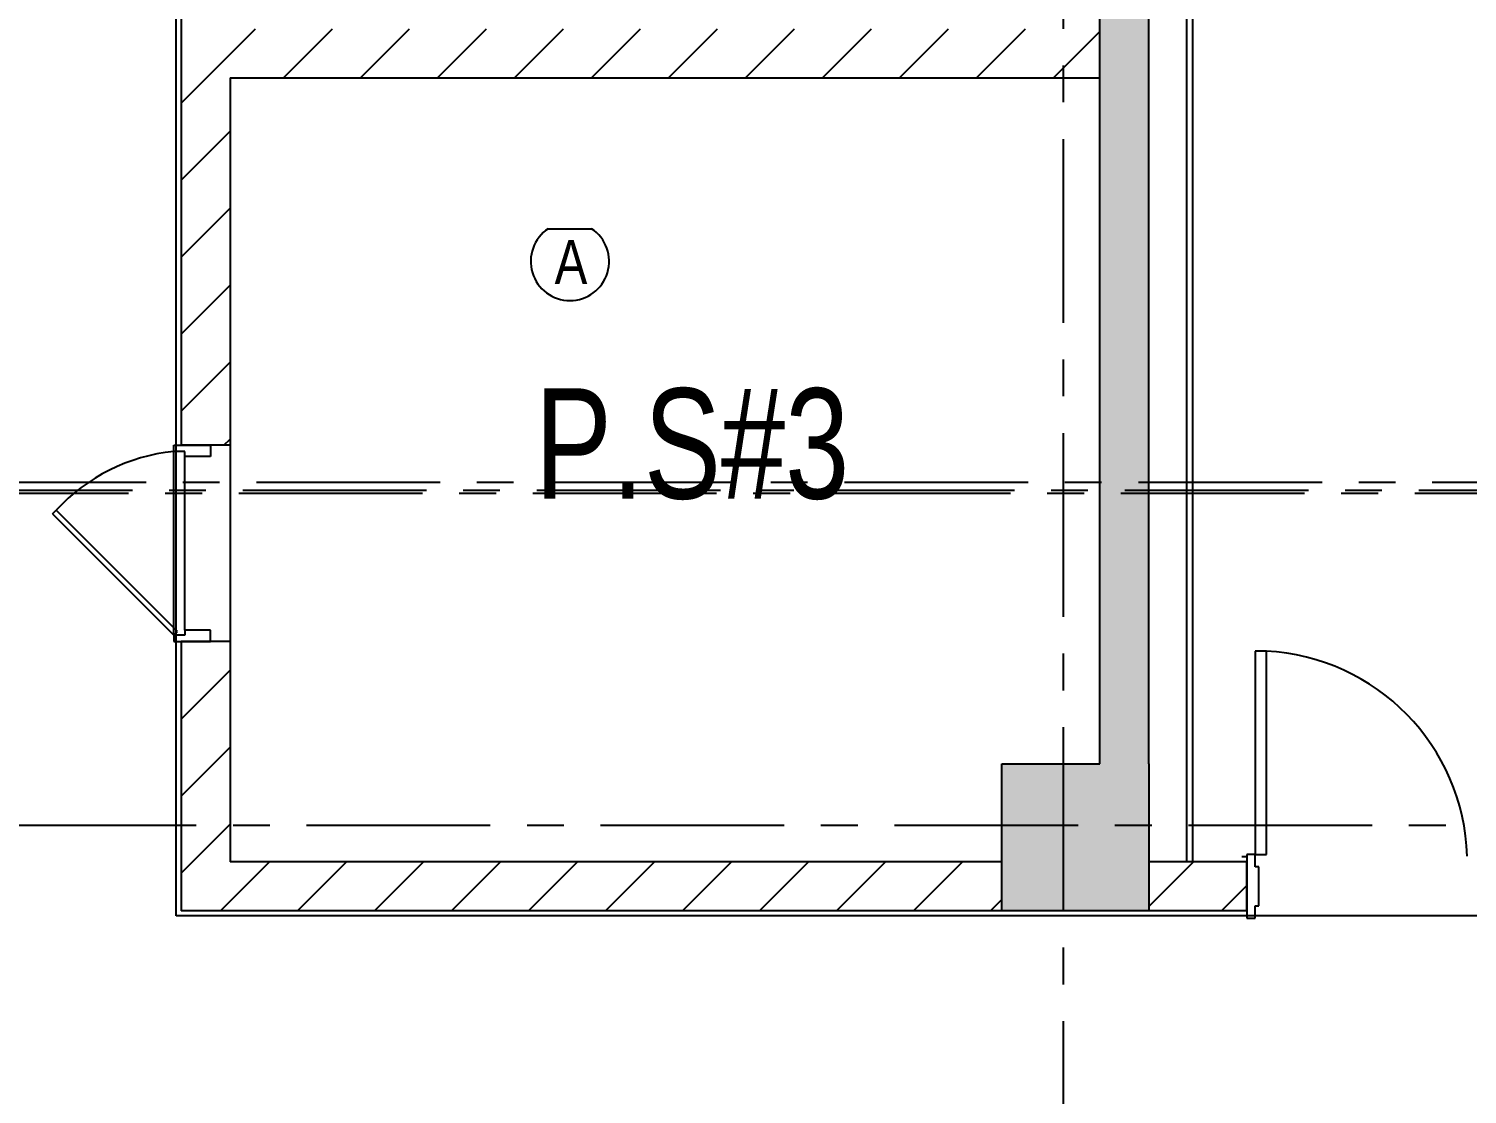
# Model space of a CAD drawing. Extents: x 1198601 to 1325177, y -301855 to -214174.
# Drawn here: x 1255149 to 1261020, y -283318 to -278970 of the extents above; entities that cross this region are included whole.
import ezdxf
from ezdxf.enums import TextEntityAlignment as Align

# ---------------------------------------------------------------- set-up
doc = ezdxf.new("R2010")
doc.units = 0
doc.header["$LTSCALE"] = 600
doc.header["$MEASUREMENT"] = 0
doc.linetypes.add('CENTER', pattern=[2, 1.25, -0.25, 0.25, -0.25])
doc.layers.get('0').update_dxf_attribs({"linetype": 'CONTINUOUS'})
for name, color, linetype in [('252', 252, 'CONTINUOUS'), ('A-DOOR', 3, 'CONTINUOUS'), ('Beacon', 3, 'CONTINUOUS'), ('CEN', 1, 'CENTER'), ('COL', 2, 'CONTINUOUS'), ('WAL', 4, 'CONTINUOUS'), ('WALLLL', 7, 'CONTINUOUS')]:
    doc.layers.add(name, color=color, linetype=linetype)
doc.styles.add('GHH', font='Dotum.ttf')
doc.styles.add('T25', font='Dotum.ttf', dxfattribs={"width": 0.8})

# ---------------------------------------------------------------- blocks, each defined once
blk = doc.blocks.new('A$C46A60E2E')
at = {"layer": 'Beacon'}
blk.add_line((0.715, 2.933), (2.484, 2.933), dxfattribs=at)
blk.add_arc((1.599, 1.6), 1.6, 123.55772, 56.44228, dxfattribs=at)
at = {"color": 3, "style": 'GHH', "width": 0.85}
blk.add_text('A', height=1.8, dxfattribs=at).set_placement((1.641, 1.577), align=Align.MIDDLE)

msp = doc.modelspace()

# ---------------------------------------------------------------- hatches: boundary and pattern name
at = {"layer": '252'}
msp.add_hatch(color=256, dxfattribs=at).paths.add_polyline_path([(1259720.4, -272519.9), (1259720.4, -271919.9), (1259120.4, -271919.9), (1259120.4, -272519.9), (1259520.4, -272519.9), (1259520.4, -281969.9), (1259120.4, -281969.9), (1259120.4, -282569.9), (1259720.4, -282569.9), (1259720.4, -281969.9)])

# ---------------------------------------------------------------- linework, layer by layer
at = {"color": 5}
msp.add_line((1255970.4, -280669.9), (1255970.4, -281469.9), dxfattribs=at)
at = {"layer": 'A-DOOR'}
for p, q in [((1255740.4, -280694.9), (1255740.4, -280669.9)), ((1255740.4, -280669.9), (1255890.4, -280669.9)), ((1255740.4, -281444.9), (1255740.4, -280694.9)), ((1255785.4, -280694.9), (1255740.4, -280694.9)), ((1255785.4, -280714.9), (1255785.4, -280694.9)), ((1255890.4, -280669.9), (1255890.4, -280694.9)), ((1255890.4, -280694.9), (1255890.4, -280694.9)), ((1255890.4, -280694.9), (1255890.4, -280714.9)), ((1255785.4, -281424.9), (1255785.4, -280714.9)), ((1255890.4, -280714.9), (1255785.4, -280714.9)), ((1255245.4, -280949.9), (1255261.2, -280934.6)), ((1255755.9, -281429.4), (1255261.2, -280934.6)), ((1255245.4, -280949.9), (1255740.4, -281444.9)), ((1255740.4, -281444.9), (1255755.9, -281429.4)), ((1255785.4, -281444.9), (1255740.4, -281444.9)), ((1255740.4, -281444.9), (1255740.4, -281469.9)), ((1255740.4, -281469.9), (1255890.4, -281469.9)), ((1255890.4, -281424.9), (1255785.4, -281424.9)), ((1255785.4, -281424.9), (1255785.4, -281444.9)), ((1255890.4, -281444.9), (1255890.4, -281424.9)), ((1255890.4, -281469.9), (1255890.4, -281444.9)), ((1255890.4, -281444.9), (1255890.4, -281444.9)), ((1260200.4, -281509.9), (1260155.4, -281509.9)), ((1260155.4, -281509.9), (1260155.4, -282339.9)), ((1260200.4, -282339.9), (1260200.4, -281509.9)), ((1260155.4, -282339.9), (1260120.4, -282339.9)), ((1260120.4, -282339.9), (1260120.4, -282599.9)), ((1260155.4, -282389.9), (1260155.4, -282339.9)), ((1260155.4, -282339.9), (1260200.4, -282339.9)), ((1260170.4, -282389.9), (1260155.4, -282389.9)), ((1260170.4, -282549.9), (1260170.4, -282389.9)), ((1260155.4, -282549.9), (1260170.4, -282549.9)), ((1260155.4, -282599.9), (1260155.4, -282549.9)), ((1260120.4, -282599.9), (1260155.4, -282599.9))]:
    msp.add_line(p, q, dxfattribs=at)
for centre, radius, start, end in [((1255816.4, -281445.7), 754.6, 95.78282, 137.37148), ((1260156, -282373.5), 864.7, 1.76233, 87.06205)]:
    msp.add_arc(centre, radius, start, end, dxfattribs=at)
at = {"layer": 'CEN'}
for p, q in [((1259370.4, -224219.9), (1259370.4, -297451)), ((1211677.9, -280820.9), (1313965.7, -280820.9)), ((1211606.2, -280864.7), (1313894, -280864.7)), ((1211622.2, -280852.8), (1313910, -280852.8)), ((1208282.6, -282219.9), (1310570.4, -282219.9))]:
    msp.add_line(p, q, dxfattribs=at)
at = {"layer": 'COL', "color": 5}
for p, q in [((1259520.4, -281969.9), (1259520.4, -272519.9)), ((1259720.4, -281969.9), (1259720.4, -272519.9))]:
    msp.add_line(p, q, dxfattribs=at)
at = {"layer": 'WAL', "color": 5}
for p, q in [((1255770.4, -273769.9), (1255770.4, -280669.9)), ((1255970.4, -279169.9), (1255970.4, -280669.9)), ((1255970.4, -279169.9), (1259520.4, -279169.9)), ((1255970.4, -280669.9), (1255770.4, -280669.9)), ((1255770.4, -281469.9), (1255770.4, -282569.9)), ((1255970.4, -281469.9), (1255770.4, -281469.9)), ((1255970.4, -281469.9), (1255970.4, -282369.9)), ((1259120.4, -282369.9), (1255970.4, -282369.9)), ((1259120.4, -282569.9), (1255770.4, -282569.9))]:
    msp.add_line(p, q, dxfattribs=at)
at = {"layer": 'WALLLL'}
for p, q in [((1259875.4, -282369.9), (1259875.4, -271524.9)), ((1259900.4, -282369.9), (1259900.4, -271549.9)), ((1255750.4, -281469.9), (1255750.4, -273749.9)), ((1255750.4, -282589.9), (1255750.4, -281469.9)), ((1260120.4, -282349.9), (1260100.4, -282349.9)), ((1260120.4, -282369.9), (1259720.4, -282369.9)), ((1260120.4, -282569.9), (1260120.4, -282369.9)), ((1261920.4, -282589.9), (1255750.4, -282589.9)), ((1260120.4, -282569.9), (1259720.4, -282569.9))]:
    msp.add_line(p, q, dxfattribs=at)
at = {"layer": 'WALLLL', "linetype": 'Continuous'}
for p, q in [((1255770.4, -279273.5), (1256074, -278969.9)), ((1256188.3, -279169.9), (1256388.3, -278969.9)), ((1256502.6, -279169.9), (1256702.6, -278969.9)), ((1256816.9, -279169.9), (1257016.9, -278969.9)), ((1257131.2, -279169.9), (1257331.2, -278969.9)), ((1257445.5, -279169.9), (1257645.5, -278969.9)), ((1257759.8, -279169.9), (1257959.8, -278969.9)), ((1258074.1, -279169.9), (1258274.1, -278969.9)), ((1258388.4, -279169.9), (1258588.4, -278969.9)), ((1258702.8, -279169.9), (1258902.8, -278969.9)), ((1259017.1, -279169.9), (1259217.1, -278969.9)), ((1259331.4, -279169.9), (1259520.4, -278980.9)), ((1255770.4, -279587.8), (1255970.4, -279387.8)), ((1255770.4, -279902.2), (1255970.4, -279702.2)), ((1255770.4, -280216.5), (1255970.4, -280016.5)), ((1255770.4, -280530.8), (1255970.4, -280330.8)), ((1255945.5, -280669.9), (1255970.4, -280645.1)), ((1255770.4, -281473.7), (1255774.1, -281469.9)), ((1255770.4, -281788), (1255970.4, -281588)), ((1255770.4, -282102.3), (1255970.4, -281902.3)), ((1255770.4, -282416.6), (1255970.4, -282216.6)), ((1255931.4, -282569.9), (1256131.4, -282369.9)), ((1256245.7, -282569.9), (1256445.7, -282369.9)), ((1256560, -282569.9), (1256760, -282369.9)), ((1256874.3, -282569.9), (1257074.3, -282369.9)), ((1257188.6, -282569.9), (1257388.6, -282369.9)), ((1257502.9, -282569.9), (1257702.9, -282369.9)), ((1257817.2, -282569.9), (1258017.2, -282369.9)), ((1258131.5, -282569.9), (1258331.5, -282369.9)), ((1258445.8, -282569.9), (1258645.8, -282369.9)), ((1258760.2, -282569.9), (1258960.2, -282369.9)), ((1259720.4, -282552.6), (1259903.1, -282369.9)), ((1260017.4, -282569.9), (1260120.4, -282467)), ((1259074.5, -282569.9), (1259120.4, -282524))]:
    msp.add_line(p, q, dxfattribs=at)
at = {"layer": 'WALLLL', "ltscale": 3}
for p, q in [((1259120.4, -282569.9), (1259120.4, -281969.9)), ((1259120.4, -281969.9), (1259520.4, -281969.9)), ((1259720.4, -281969.9), (1259720.4, -281969.9)), ((1259720.4, -281969.9), (1259720.4, -282569.9)), ((1259720.4, -282569.9), (1259120.4, -282569.9))]:
    msp.add_line(p, q, dxfattribs=at)

# ---------------------------------------------------------------- block references
at = {"layer": 'Beacon', "xscale": 100, "yscale": 100, "zscale": 100}
msp.add_blockref('A$C46A60E2E', (1257197.9, -280079.2), dxfattribs=at)

# ---------------------------------------------------------------- texts
at = {"layer": 'WALLLL', "style": 'T25', "width": 0.8}
msp.add_text('P.S#3', height=450, dxfattribs=at).set_placement((1257856.6, -280662.5), align=Align.MIDDLE_CENTER)

doc.saveas('drawing.dxf')
